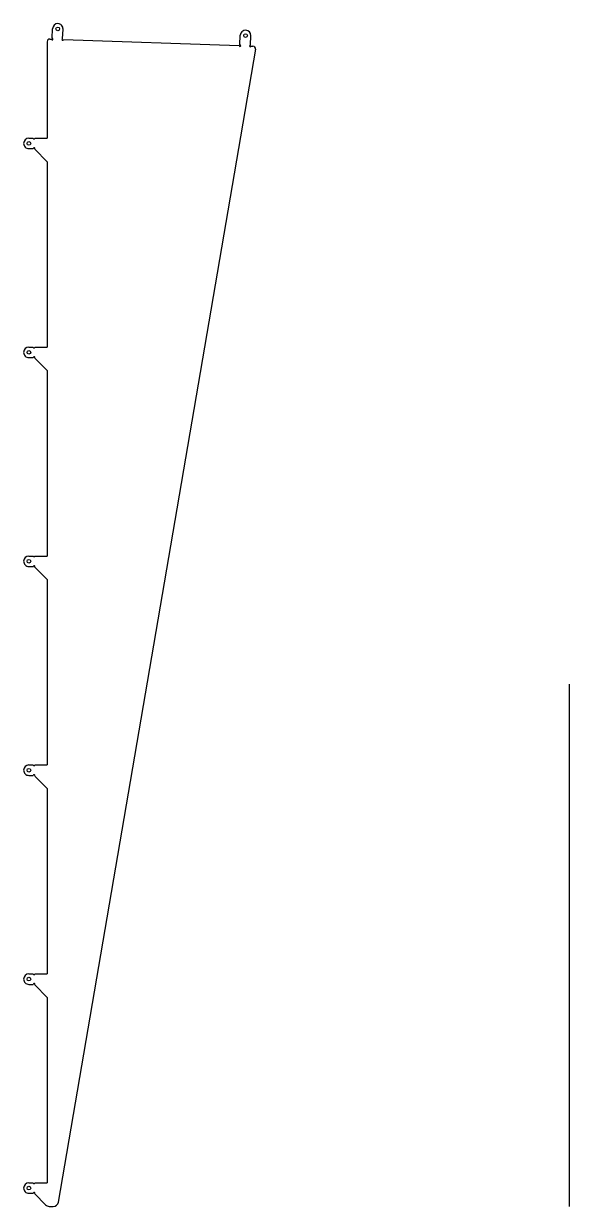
# Model space of a CAD drawing. Header units: millimetres. Extents: x -45 to 1000, y 0 to 2264.
import ezdxf

# ---------------------------------------------------------------- set-up
doc = ezdxf.new("R2010")
doc.units = ezdxf.units.MM
doc.layers.get('0').update_dxf_attribs({"linetype": 'CONTINUOUS'})

msp = doc.modelspace()

# ---------------------------------------------------------------- linework, layer by layer
for p, q in [((9.7, 2236.2), (10.4, 2254.6)), ((20.7, 2264.3), (20.7, 2264.3)), ((29.7, 2235.5), (30.4, 2253.9)), ((369.3, 2223.6), (369.9, 2242)), ((380.3, 2251.6), (380.3, 2251.6)), ((0, 2229.8), (0, 2045)), ((5.2, 2234.8), (8.2, 2234.7)), ((31.2, 2233.9), (367.8, 2222.2)), ((389.3, 2222.9), (389.9, 2241.3)), ((390.7, 2221.4), (394, 2221.2)), ((399.8, 2221), (399.7, 2221)), ((398.8, 2215.4), (21.4, 8.3)), ((-35, 2045), (-26.5, 2045)), ((-23.5, 2045), (0, 2045)), ((-35, 2025), (-26.5, 2025)), ((-23.9, 2023.9), (0, 2000)), ((0, 2000), (0, 1645)), ((-35, 1645), (-26.5, 1645)), ((-23.5, 1645), (0, 1645)), ((-35, 1625), (-26.5, 1625)), ((-23.9, 1623.9), (0, 1600)), ((0, 1600), (0, 1245)), ((-35, 1245), (-26.5, 1245)), ((-35, 1225), (-26.5, 1225)), ((-23.9, 1223.9), (0, 1200)), ((-23.5, 1245), (0, 1245)), ((0, 1200), (0, 845)), ((1000, 0), (1000, 1000)), ((-35, 845), (-26.5, 845)), ((-23.5, 845), (0, 845)), ((-35, 825), (-26.5, 825)), ((-23.9, 823.9), (0, 800)), ((0, 800), (0, 445)), ((-35, 445), (-26.5, 445)), ((-23.5, 445), (0, 445)), ((-35, 425), (-26.5, 425)), ((-23.9, 423.9), (0, 400)), ((0, 400), (0, 45)), ((-45, 35), (-45, 35)), ((-35, 45), (-26.5, 45)), ((-35, 25), (-26.5, 25)), ((-23.9, 23.9), (-2.9, 2.9)), ((-23.5, 45), (0, 45)), ((4.1, 0), (10, 0)), ((10, 0), (11.6, 0))]:
    msp.add_line(p, q)
for centre in [(20.4, 2254.3), (379.9, 2241.6), (-35, 2035), (-35, 1635), (-35, 1235), (-35, 835), (-35, 435), (-35, 35)]:
    msp.add_circle(centre, 3.5)
for centre, radius, start, end in [((20.4, 2254.3), 10, 88.0029, 178), ((20.4, 2254.3), 10, -2, 88.0029), ((379.9, 2241.6), 10, 88, 178), ((380, 2241.6), 10, -2, 88), ((5, 2229.8), 5, 88, 180), ((9.7, 2234.7), 1.5, -182, 88), ((29.7, 2234), 1.5, 88, 358), ((369.2, 2222.1), 1.5, -182, 88), ((389.2, 2221.4), 1.5, 88, 358), ((393.9, 2216.2), 5, -9.7027, 88), ((-35, 2035), 10, 90, 180), ((-25, 2045), 1.5, -180, 0), ((-35, 2035), 10, 179.9994, 270), ((-25, 2025), 1.5, -45.0548, 180), ((-35, 1635), 10, 90, 180), ((-35, 1635), 10, 179.9994, 270), ((-25, 1645), 1.5, -180, 0), ((-25, 1625), 1.5, -45.0548, 180), ((-35, 1235), 10, 90, 180), ((-35, 1235), 10, 179.9994, 270), ((-25, 1245), 1.5, -180, 0), ((-25, 1225), 1.5, -45.0548, 180), ((-35, 835), 10, 90, 180), ((-25, 845), 1.5, -180, 0), ((-35, 835), 10, 179.9994, 270), ((-25, 825), 1.5, -45.0548, 180), ((-35, 435), 10, 90, 180), ((-35, 435), 10, 179.9994, 270), ((-25, 445), 1.5, -180, 0), ((-25, 425), 1.5, -45.0548, 180), ((-35, 35), 10, 90, 180), ((-35, 35), 10, 179.9994, 270), ((-25, 45), 1.5, -180, 0), ((-25, 25), 1.5, -45.0548, 180), ((4.1, 10), 10, 224.9452, 270), ((11.6, 10), 10, 270, 350.2973)]:
    msp.add_arc(centre, radius, start, end)

doc.saveas('drawing.dxf')
